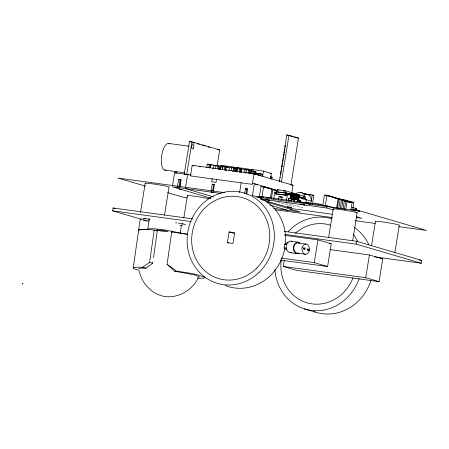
<?xml version="1.0" encoding="UTF-8"?>
<svg xmlns="http://www.w3.org/2000/svg" width="449" height="449" viewBox="0 0 449 449"><rect width="100%" height="100%" fill="white"/><g stroke="black" fill="none" stroke-linecap="round" stroke-linejoin="round"><path stroke-width="0.67" d="M276 193.929L276.376 191.611L277.448 189.736L285.693 190.864L285.081 195.18L276.573 194.013L276.331 191.897L276.865 192.121M286.361 249.902L284.183 247.831L284.453 244.267L286.905 242.763L288.196 242.954M22.534 283.577L22.837 283.824M139.005 270.315L134.953 269.103L133.224 268.137L138.578 230.455L139.297 229.809C145.274 229.366 151.47 229.344 157.307 230.837L153.491 257.698M143.478 218.904L140.554 219.219L140.043 219.898L138.533 230.511L139.044 229.837L141.968 229.523L147.699 229.624L149.208 219.011L148.613 218.972M133.224 268.137L133.942 267.492L137.052 267.211L142.344 267.312L149.612 262.435L154.209 230.062M138.836 268.923L139.269 268.356L141.727 268.087L146.054 268.143L152.705 263.209L152.901 261.834M197.667 277.392L198.896 277.263L199.328 276.691L194.114 274.816L174.672 271.196L167.095 264.298L171.698 231.925L187.951 234.327L180.274 233.098C169.896 230.82 159.294 228.485 148.619 228.754L147.699 229.624M180.274 233.098L181.402 225.14M22.888 283.824L22.489 283.774L22.843 283.605M22.624 283.572L22.663 283.751M141.53 219.314L112.648 210.834L113.103 207.988L192.879 218.899M140.509 212.484L145.201 183.209M146.329 221.099L143.702 220.33L144.006 218.433L150.162 219.275M164.519 215.093L168.992 187.182A12.151 0.657 9.1 0 0 157.094 184.533A12.151 0.657 9.1 0 0 145.201 183.383M172.545 185.443L174.582 172.713L191.066 174.97M178.135 187.581L177.282 187.373L178.68 179.549L180.981 179.954L179.83 187.121M179.084 186.268L180.128 179.752M179.791 186.475L180.105 184.522M180.313 183.22L180.981 179.954M184.185 174.61L189.495 141.463L191.959 141.8L219.696 149.944L217.153 165.827M186.762 174.257L191.959 141.8M185.6 187.233L187.643 174.504L188.984 174.897M178.197 223.108L182.3 223.669L181.997 225.566L179.942 225.286M192.178 165.316L190.477 175.907L252.316 184.359L254.011 173.769L192.178 165.316L194.192 165.906M183.793 218.062L187.39 195.596M206.759 167.483L207.286 164.171L209.357 164.457L210.312 164.738L209.784 168.049M208.824 167.769L209.357 164.457M210.373 167.948L210.901 164.643L217.047 165.956M213.505 168.381L214.033 165.069M212.197 178.534L211.675 181.794L216.031 182.389L216.553 179.134M211.103 191.325L212.254 184.157L214.549 184.561L212.961 184.365M215.447 168.672L215.975 165.361L218.04 165.642L219 165.928L218.472 169.234M212.658 190.87L213.702 184.354M213.264 191.734L214.302 185.218M217.512 168.953L218.04 165.642M219.381 169.503L219.909 166.192L220.869 166.472L220.336 169.784M220.616 166.624L220.835 165.271L232.908 166.921L236.219 167.892M220.24 169.385L220.56 167.398M222.154 169.587L222.682 166.276L224.747 166.562L225.707 166.843L225.179 170.154M222.311 169.671L222.732 167.022L220.667 166.736M224.219 169.874L224.747 166.562M225.724 170.727L226.363 166.753L231.903 167.892M228.962 170.491L229.49 167.18M231.095 170.811L231.628 167.499L233.693 167.786L234.653 168.066L234.12 171.378M233.16 171.091L233.693 167.786M235.136 170.979L235.562 168.33L233.491 168.049M236.073 168.734L236.292 167.382L248.364 169.032L251.676 170.003M236 170.867L236.314 168.88L237.695 169.065M235.989 171.922L236.516 168.611L235.562 168.33M237.1 171.63L237.628 168.324L239.699 168.605L240.653 168.886L240.125 172.197M227.396 242.679L229.113 231.937L234.67 232.694L232.947 243.437L227.396 242.679L228.721 243.066M239.165 171.916L239.699 168.605M240.905 172.124L241.439 168.813L246.978 169.952M241.034 172.461L241.562 169.155L239.497 168.869M239.603 192.587L241.214 182.535M244.037 172.551L244.565 169.245M245.979 172.848L246.512 169.537L248.578 169.817L249.532 170.098L249.004 173.409M244.683 193.266L245.412 188.703L247.713 189.108L245.833 188.861M248.044 173.129L248.578 169.817M246.136 193.463L246.866 188.906M249.913 173.679L250.447 170.367L249.066 170.177M246.737 194.327L247.573 189.113M250.778 173.561L251.098 171.574M251.154 170.8L251.367 169.441L263.44 171.097L271.387 173.426L270.523 178.842M250.98 173.297L251.401 170.648L250.447 170.367M252.843 173.842L253.27 171.198L251.199 170.912L254.224 171.479L253.803 174.128M254.566 174.352L254.993 171.703L253.612 171.512M255.526 174.633L255.947 171.984L254.993 171.703M252.445 195.719L254.375 183.652L252.316 183.372M255.807 174.526L256.025 173.146L259.578 173.948L258.035 173.735M257.35 174.74L257.569 173.359M258.484 175.598L258.815 173.527L260.358 173.741L262.368 174.33L262.036 176.401M260.027 175.806L260.358 173.741M258.489 197.594L258.663 196.488L263.31 196.87L306.375 202.757L327.203 205.81L335.134 208.134M262.575 176.513L263.44 171.097M261.969 196.976L263.63 186.621L261.077 186.273L259.415 196.628C260.465 197.364 260.757 196.224 260.695 196.802M259.696 197.678L259.87 196.572M261.481 197.925L261.66 196.819M263.136 197.975L263.31 196.87M271.808 179.297L272.139 177.226L270.798 176.833M270.393 198.003L271.836 189.029L263.591 186.621L263.237 187.048M271.404 198.346L272.84 189.371L270.927 189.108M273.733 198.677L274.771 192.183L276.623 192.649M275.703 194.08L276.096 191.633L285.682 192.885L290.593 194.221M276.713 192.015L276.376 191.611M276.5 194.417L276.775 192.694M279.261 181.188L279.424 180.161L280.069 180.251M279.312 181.823L286.816 134.969L288.954 135.261L298.456 138.051L290.946 184.904M282 166.949L282.168 165.922M283.403 158.194L283.566 157.167M283.858 155.371L284.021 154.344M284.228 153.058L284.391 152.031M278.588 199.339L279.025 196.578L282.095 196.999L281.652 199.76M281.444 182.114L288.954 135.261M286.108 195.309L286.423 193.339L286.069 192.997L287.287 193.25L287.085 194.518M286.344 195.534L286.731 193.087M286.507 200.422L287.545 193.934L287.034 193.861L286.305 195.175L275.574 193.704L275.282 192.256M287.949 193.85L288 193.564L290.037 194.058L289.835 195.326M288.55 193.727L288.903 194.069M288.46 194.922L288.662 193.654L287.169 193.323L287.523 193.665M288.724 198.379L288.241 200.445L288.724 198.379L294.056 199.519M289.33 194.254L290.037 194.058M289.925 194.131L290.279 194.473M291.586 193.867L290.806 198.739L291.143 198.84L291.923 193.968L291.468 193.76L291.923 193.968L290.767 193.755L289.987 198.626L290.323 198.727M291.76 193.171L293.034 185.224L254.011 173.769M289.061 200.54L291.075 200.815L291.407 198.744M291.766 198.812L291.435 200.883L291.075 200.815M292.372 195.646L292.591 194.148L292.248 194.192L291.053 200.832M292.625 199.277L293.405 194.406L292.95 194.192L293.405 194.406L292.248 194.192L293.068 194.305L292.288 199.176L291.474 199.036M293.135 199.115L292.799 199.014L293.579 194.142L293.921 194.097L294.735 194.355L293.955 199.227M293.697 195.596L293.921 194.097M329.903 249.582L369.387 254.976L382.711 258.888L379.068 281.635L296.632 270.365L283.313 266.453L284.307 260.252M294.522 196.701L294.724 195.433L294.056 195.343M295.796 199.552L294.218 199.126L293.887 201.203L294.398 201.27L294.729 199.199L297.771 199.631L300.207 200.344L299.876 202.415M294.247 201.264L294.729 199.199M294.774 198.559L294.617 199.547L294.28 199.423L295.06 194.574L295.908 194.625L296.217 194.787L295.436 199.659M297.148 199.659L297.928 194.787L297.115 194.535L296.772 194.58L295.992 199.451L296.806 199.564L297.468 194.58L297.928 194.787L296.772 194.58L297.115 194.535M297.412 199.564L297.081 201.635L297.44 201.702L297.771 199.631M297.474 199.884L298.254 195.012L299.101 195.062L299.41 195.225L298.63 200.097L297.479 199.861L298.288 199.996L298.955 195.018L299.41 195.225L298.254 195.012L298.596 194.967M301.296 197.706L299.522 197.246L299.567 196.959L301.06 197.296L300.392 197.201M299.724 202.415L300.207 200.344M300.897 197.65L300.942 197.364L302.435 197.7L302.233 198.963M302.671 198.11L302.323 197.768L303.81 198.104L303.608 199.367M304.259 198.638L304.966 198.441L303.103 198.301L303.81 198.104M304.641 198.75L304.259 196.314L285.693 190.864M305.848 202.701L306.37 199.457L297.631 196.892M306.201 203.863L306.375 202.757M308.519 203.767L308.654 202.892L307.537 202.74L309.939 203.268L308.654 202.892M308.598 203.689C309.877 201.876 305 202.976 309.861 203.346M309.743 204.548L309.922 203.448M310.77 203.93L312.207 194.956L304.54 193.906M312.358 204.396L313.795 195.422L312.207 194.956M317.92 239.867L331.239 243.779L327.596 266.526L314.278 262.614L317.92 239.867L284.672 235.321M324.055 205.434L323.976 205.137L324.127 205.457M325.334 205.614L326.995 195.253L324.436 194.905L322.78 205.26L326.26 205.883M333.461 209.958L326.85 208.016L327.203 205.81M328.617 237.543L333.197 208.948M336.559 208.184L338.108 198.52L326.951 195.259L326.603 195.685M337.3 208.403L338.849 198.733L336.935 198.475M338.692 208.807L340.241 199.143M340.19 208.527L341.627 199.552M341.582 208.937L343.019 199.957L341.189 199.715M342.969 209.341L344.405 200.366L342.581 200.125M344.361 209.75L345.797 200.776M345.859 209.47L347.184 201.186M350.865 210.216L352.083 202.622L338.81 198.739L338.462 199.165M352.97 207.909L353.84 202.493L345.371 200.007L338.591 199.081M354.637 210.873L354.547 210.413L354.3 210.918M355.597 211.002L355.507 210.542L355.26 211.047M350.938 209.245L356.31 209.98L356.248 210.396L359.183 211.238M352.661 240.776L357.135 212.865M359.587 211.372L359.649 210.963L356.31 209.98M356.601 241.281L421.751 260.409L421.297 263.249L356.141 244.121L356.601 241.281L284.453 231.415M379.068 281.635L365.744 277.723L369.387 254.976M371.531 245.816L375.459 221.306M394.89 252.512L399.251 225.28A12.151 0.657 9.1 0 0 387.352 222.631A12.151 0.657 9.1 0 0 375.459 221.48M197.874 278.464C191.953 290.295 178.994 297.85 165.743 296.677C152.581 294.864 141.929 284.015 139.297 271.179M285.042 146.548L285.087 146.492A0.78 0.303 -82.2 0 0 285.261 145.403L285.238 145.33M284.672 148.86L284.717 148.804A0.78 0.303 -82.2 0 0 284.891 148.282M284.307 151.167L284.346 151.111A0.78 0.303 -82.2 0 0 284.419 150.965M283.196 158.099L283.24 158.042A0.78 0.303 -82.2 0 0 283.414 156.954L283.392 156.875M282.825 160.405L282.87 160.349A0.78 0.303 -82.2 0 0 283.044 159.26L283.022 159.182M282.455 162.718L282.5 162.661A0.78 0.303 -82.2 0 0 282.629 162.336M282.084 165.024L282.129 164.968A0.78 0.303 -82.2 0 0 282.202 164.822M280.967 171.989L281.012 171.933A0.78 0.303 -82.2 0 0 281.186 170.844L281.164 170.766M280.603 174.296L280.642 174.24A0.78 0.303 -82.2 0 0 280.816 173.151L280.793 173.073M272.453 189.804L272.801 189.371L277.011 190.595L275.186 190.354M273.845 190.208L274.193 189.781L271.718 189.427M327.995 196.095L328.342 195.663L325.867 195.309L326.081 195.713M329.381 196.499L329.734 196.073L327.349 195.747M330.773 196.909L331.121 196.482L329.24 196.207M348.188 202.022L348.536 201.595M264.601 187.452L264.955 187.025L263.17 186.778M265.971 187.85L266.324 187.424L264.444 187.154M304.237 249.1C302.699 250.379 303.03 246.445 304.315 248.056M308.239 250.273C307.071 251.462 306.633 248.319 308.07 248.931M349.485 202.404L349.911 201.999L347.532 201.674L349.524 202.269M299.371 253.197L298.293 253.646A21.99 8.408 -81.3 0 1 295.072 252.675C292.209 249.79 292.776 243.667 296.912 242.286A21.99 8.408 -81.3 0 1 300.128 243.257M269.316 188.833L270.332 188.602M336.952 198.722L337.974 198.492M344.641 200.978L345.663 200.748M346.027 201.388L347.055 201.158L344.669 200.832M291.109 193.71L290.767 193.755L291.614 193.805M174.672 271.196C184.78 272.111 195.489 273.508 204.94 277.476L204.222 278.122L197.801 278.341M358.953 210.834L357.359 210.542M178.68 179.549L180.835 179.959M212.254 184.157L212.669 184.315M245.412 188.703L245.586 188.81M179.583 187.777L177.428 187.368M213.157 192.385L210.884 192.004L211.703 192.183M181.761 189.579L179.376 189.175L181.172 189.405M155.994 230.752L157.307 230.837M210.429 198.267L210.031 198.25L210.351 198.351M320.586 204.727C323.982 205.311 313.728 202.426 313.974 203.156M266.375 197.375L269.086 197.79M356.22 210.087C357.348 210.154 354.031 209.621 355.17 209.919M355.226 208.415C360.452 208.908 348.026 206.933 353.251 208.1M352.28 209.531L354.312 209.823M358.678 210.811L358.044 210.716M304.13 202.74L302.581 202.51M296.318 137.759L298.456 138.051M217.232 149.607L219.696 149.944M168.981 143.478L189.113 146.228M210.312 164.738L207.286 164.171M219 165.928L215.975 165.361M225.707 166.843L222.682 166.276M232.582 167.78L234.653 168.066M239.278 168.695L240.653 168.886M249.532 170.098L246.512 169.537M209.155 164.721L211.221 165.002M225.241 166.921L226.616 167.112M215.172 165.698L216.424 165.866M218.798 166.192L220.869 166.472M225.505 167.107L226.885 167.297M234.451 168.33L236.516 168.611M240.456 169.15L241.831 169.34M245.081 169.784L246.333 169.958M250.026 170.457L251.401 170.648M270.045 173.241L271.387 173.426M221.626 167.022L223.001 167.208M254.572 171.793L255.947 171.984M255.756 173.426L256.789 173.567L255.447 173.174M261.34 174.19L262.368 174.33M270.595 177.018L272.139 177.226M291.176 184.971L293.034 185.224M164.721 170.081L184.853 172.831M184.455 174.167L184.107 174.117L185.594 174.504M263.075 186.75L264.865 186.997M327.254 195.719L329.044 195.966M265.814 187.553L267.694 187.828M267.772 188.036L269.058 188.226M330.632 196.617L332.513 196.887M332.614 197.105L333.803 197.268M267.952 188.277L270.427 188.631M332.709 197.133L333.899 197.296M269.321 188.681L271.701 189.007M334.005 197.515L335.291 197.706M334.892 197.869L336.677 198.11M335.555 198.166L338.108 198.52M273.699 189.916L275.579 190.191M306.353 194.4L308.384 194.681M309.737 194.866L311.09 195.051M312.442 195.236L313.795 195.422M338.316 198.873L340.202 199.143M292.153 193.261L292.338 193.311M343.283 200.422L345.758 200.776M344.765 200.86L347.144 201.186M287.287 193.25L276.315 191.959M346.061 201.242L348.441 201.567M292.591 194.148L293.096 194.237M351.129 202.123L353.84 202.493M349.109 202.05L351.023 202.308M350.77 202.437L352.083 202.622M291.3 194.535L291.968 194.625M303.092 196.157L304.259 196.314M292.793 194.866L292.131 194.776L293.343 195.029M295.436 195.747L296.099 195.837M299.522 197.246L299.921 197.302M302.435 197.7L301.767 197.605L302.272 198.054M303.103 198.301L303.502 198.351M290.222 197.145L291.379 197.358M306.37 199.457L297.794 197.021M280.614 197.044L282.455 197.296M294.218 199.126L291.384 198.755L292.602 199.115M292.799 199.014L293.612 199.126L294.275 194.142L294.735 194.355L293.579 194.142L293.915 194.243M295.1 199.536L294.28 199.423L295.094 199.558L295.756 194.58L296.217 194.787L295.06 194.574L295.403 194.529M298.714 200.159L300.055 200.344M350.781 209.638L356.315 210.396M224.736 192.643L117.902 178.04L145.437 186.122M256.643 197.004L361.394 211.327L426.55 230.455L398.802 226.661M354.547 210.413L355.664 210.587M221.2 193.485L172.332 186.784L210.598 198.121M260.111 198.868L326.85 208.016M275.613 201.27L275.742 201.337M285.132 202.572L285.261 202.639M276.96 201.663L277.084 201.73M286.479 202.965L286.602 203.032M278.301 202.061L278.431 202.129M287.82 203.363L287.949 203.431M279.648 202.454L279.772 202.521M289.167 203.756L289.291 203.824M280.995 202.847L281.119 202.914M290.509 204.149L290.638 204.216M282.337 203.245L282.466 203.313M291.856 204.548L291.979 204.615M283.684 203.638L283.807 203.706M293.203 204.94L293.326 205.008M285.025 204.031L285.154 204.099M294.544 205.333L294.673 205.401M286.372 204.43L286.496 204.497M295.891 205.732L296.014 205.799M287.714 204.823L287.843 204.89M297.232 206.125L297.361 206.192M289.061 205.215L289.184 205.283M298.579 206.518L298.703 206.585M290.402 205.614L290.531 205.681M299.921 206.916L300.05 206.983M291.749 206.007L291.872 206.074M301.268 207.309L301.391 207.376M293.09 206.4L293.219 206.467M302.609 207.702L302.738 207.769M332.215 214.246L293.152 208.802L260.948 199.474M356.36 217.546L361.877 218.298L356.59 216.749M273.666 208.37L300.465 212.046L289.959 209.251L291.62 209.425L266.235 201.904M187.216 197.734L183.052 197.162L167.606 192.627M275.316 209.778L332.204 217.557M355.097 220.684L375.212 223.434M112.648 210.834L191.038 221.553M284.688 234.356L356.141 244.121M329.162 243.493L331.239 243.779M175.464 222.732L176.827 222.923M143.702 220.33L149.175 221.076M418.979 260.027L421.751 260.409M374.82 256.895L421.297 263.249M380.634 258.607L382.711 258.888M281.023 258.068L314.278 262.614M280.496 260.089L327.596 266.526M283.313 266.453L365.744 277.723M290.941 241.169L298.041 242.224M297.99 242.881L306.055 244.088M284.453 244.267L286.389 244.553M284.183 247.831L286.759 248.218M305.281 254.252L297.216 253.051A19.475 7.442 -81.3 0 1 295.363 252.136C292.827 249.582 293.326 244.161 296.991 242.937A19.475 7.442 -81.3 0 1 298.961 243.178M290.065 252.647L297.165 253.707M283.645 190.853L284.705 191.038M283.622 190.999L284.021 191.072M358.089 210.441C360.598 210.834 356.798 210.037 357.673 210.368M267.655 197.751L266.375 197.504M293.82 199.474L294.179 199.541M291.008 199.087L291.367 199.154M225.662 170.216L226.448 170.407M212.68 168.442L213.331 168.594M199.698 166.669L200.355 166.82M142.344 267.312L146.054 268.143M245.379 172.927L245.996 173.106M232.397 171.153L232.941 171.299M219.415 169.38L219.825 169.481M206.433 167.606L206.843 167.707M149.612 262.435L152.705 263.209M356.13 210.177L356.674 210.373M252.091 173.87L252.484 173.993M239.109 172.096L239.429 172.186M304.899 202.729L300.903 202.112L301.245 202.252M286.816 134.969L292.518 136.648M293.781 137.018L295.683 137.574M285.02 146.711L285.311 146.795M284.649 149.017L284.947 149.107M284.526 149.786L284.823 149.876M284.279 151.33L284.576 151.414M284.155 152.099L284.453 152.183M283.785 154.405L284.082 154.495M282.797 160.568L283.094 160.652M282.674 161.337L282.971 161.421M282.427 162.875L282.724 162.965M282.309 163.644L282.601 163.733M281.933 165.99L282.225 166.074M281.562 168.296L281.854 168.386M189.495 141.463L191.476 142.047M192.801 142.434L194.782 143.018M197.42 143.792L199.401 144.376M202.044 145.15L205.345 146.116M207.988 146.896L209.969 147.474M280.945 172.147L281.237 172.236M280.574 174.459L280.872 174.543M280.092 177.462L280.541 177.596M251.367 169.441L253.354 170.025M253.27 171.198L254.224 171.479M258.815 173.527L260.156 173.92M256.025 173.146L257.367 173.538M236.292 167.382L238.941 168.162M237.628 168.324L238.587 168.605M325.828 195.315L326.754 195.584M330.458 196.673L331.384 196.943M336.958 198.581L338.939 199.165M334.943 198.132L335.56 198.318M226.363 166.753L228.171 167.286M220.835 165.271L222.822 165.855M210.901 164.643L212.108 164.996M300.504 192.419L306.459 194.164M277.448 189.736L278.778 190.129M297.474 196.241L298.304 196.482M298.854 196.645L304.691 198.464M291.654 194.877L292.484 195.119M287.545 193.934L292.254 195.315M294.269 195.904L296.284 196.499M261.077 186.273L261.986 186.537M262.575 186.7L263.849 187.07M271.679 189.433L272.605 189.703M287.034 193.861L290.396 194.849M294.432 196.033L296.447 196.623M276.096 191.633L276.646 191.796M297.384 198.177L296.228 197.964L296.565 198.065M298.866 198.61L297.709 198.402L298.052 198.497M286.305 195.175L286.597 195.259M294.19 197.74L293.034 197.526L293.371 197.627M295.672 198.177L294.516 197.964L294.853 198.065M274.771 192.183L276.113 192.582M285.081 195.18L286.417 195.568M292.86 197.79L291.704 197.577L292.046 197.678M275.574 193.704L275.86 193.788M288.572 198.374L289.79 198.733M297.496 201.371L299.926 202.084M279.025 196.578L281.921 197.425M258.663 196.488L259.982 196.875M229.113 231.937L234.417 233.491M182.3 223.669L185.583 224.635M113.103 207.988L115.118 208.583M144.006 218.433L145.319 218.82M304.091 308.805L315.35 312.111M254.375 183.652L277.207 190.415M255.318 184.163L257.328 184.758M174.582 172.713L175.929 173.106M269.95 205.086L287.405 210.255M185.386 188.574L213.584 196.926M167.095 264.298L176.474 271.016M171.698 231.925L172.119 232.414M308.21 249.06L308.384 249.436M284.498 149.949L284.526 150.022A0.78 0.303 -82.2 0 1 284.543 150.196M284.133 152.256L284.155 152.334A0.78 0.303 -82.2 0 1 284.15 152.901M283.762 154.568L283.785 154.641A0.78 0.303 -82.2 0 1 283.684 155.584M282.281 163.801L282.303 163.879A0.78 0.303 -82.2 0 1 282.326 164.053M281.905 166.147L281.927 166.225A0.78 0.303 -82.2 0 1 281.927 166.792M281.534 168.454L281.557 168.532A0.78 0.303 -82.2 0 1 281.456 169.475M187.39 195.77A12.151 0.657 9.1 0 1 194.692 196.235A12.151 0.657 9.1 0 1 208.802 198.699M356.5 212.938A12.151 0.657 9.1 0 0 342.901 209.896L339.927 209.475A12.151 0.657 9.1 0 0 333.382 209.15M166.113 170.014A13.492 5.265 -82.2 0 1 161.662 155.859A13.492 5.265 -82.2 0 1 169.834 143.938M176.934 173.191A13.492 5.265 -82.2 0 1 175.918 171.501M292.041 241.5A21.99 8.408 -81.3 0 0 289.813 241.231C285.676 242.612 285.109 248.735 287.977 251.614A21.99 8.408 -81.3 0 0 291.193 252.585M296.144 193.682A6.303 5.792 -73.6 0 1 302.626 193.193A6.303 5.792 -73.6 0 1 305.258 199.418L311.213 201.169A6.303 5.792 -73.6 0 0 304.938 194.176M353.486 234.378A47.128 43.317 -73.6 0 1 357.657 241.573M359.183 278.515A47.128 43.317 -73.6 0 1 312.1 310.506A47.128 43.317 -73.6 0 1 274.878 269.456M287.989 231.836A47.128 43.317 -73.6 0 1 332.069 218.803M354.693 227.665A47.128 43.317 -73.6 0 1 368.921 244.879M370.88 280.535A47.128 43.317 -73.6 0 1 314.098 311.679M352.993 277.864A40.556 37.278 -73.6 0 1 308.441 303.215A40.556 37.278 -73.6 0 1 281.203 260.207M295.341 233.25A40.556 37.278 -73.6 0 1 330.705 225.263M252.428 195.534A47.128 43.317 -73.6 0 1 285.39 244.071M284.84 248.14A47.128 43.317 -73.6 0 1 225.174 285.469M304.108 248.477C304.922 251.62 305.999 246.153 304.108 248.477M308.014 249.638C308.833 252.781 309.905 247.315 308.014 249.638M302.087 247.405L301.891 250.031L303.429 253.337A19.475 7.442 -81.3 0 0 306.28 254.196C309.939 252.972 310.444 247.551 307.907 244.997A19.475 7.442 -81.3 0 0 305.056 244.138L303.249 245.244L302.087 247.405M156.909 229.989L161.444 231.123L168.145 231.549L163.531 230.522L156.909 229.989M300.549 204.317L304.663 204.985L300.549 204.317M265.769 199.569L269.473 200.215L265.769 199.569M287.512 206.877L291.749 207.618L287.512 206.877M354.94 209.543L356.59 209.829L354.94 209.543M193.491 147.99A2.7 1.055 -82.2 0 0 193.25 143.742A2.7 1.055 -82.2 0 0 191.729 147.474A2.7 1.055 -82.2 0 0 193.491 147.99M259.258 272.15A47.128 43.317 -73.6 0 0 245.025 193.261A47.128 43.317 -73.6 0 0 187.867 249.072A47.128 43.317 -73.6 0 0 259.258 272.15M256.267 268.592A42.189 38.777 -73.6 0 0 243.521 197.97A42.189 38.777 -73.6 0 0 192.357 247.932A42.189 38.777 -73.6 0 0 256.267 268.592"/></g></svg>
